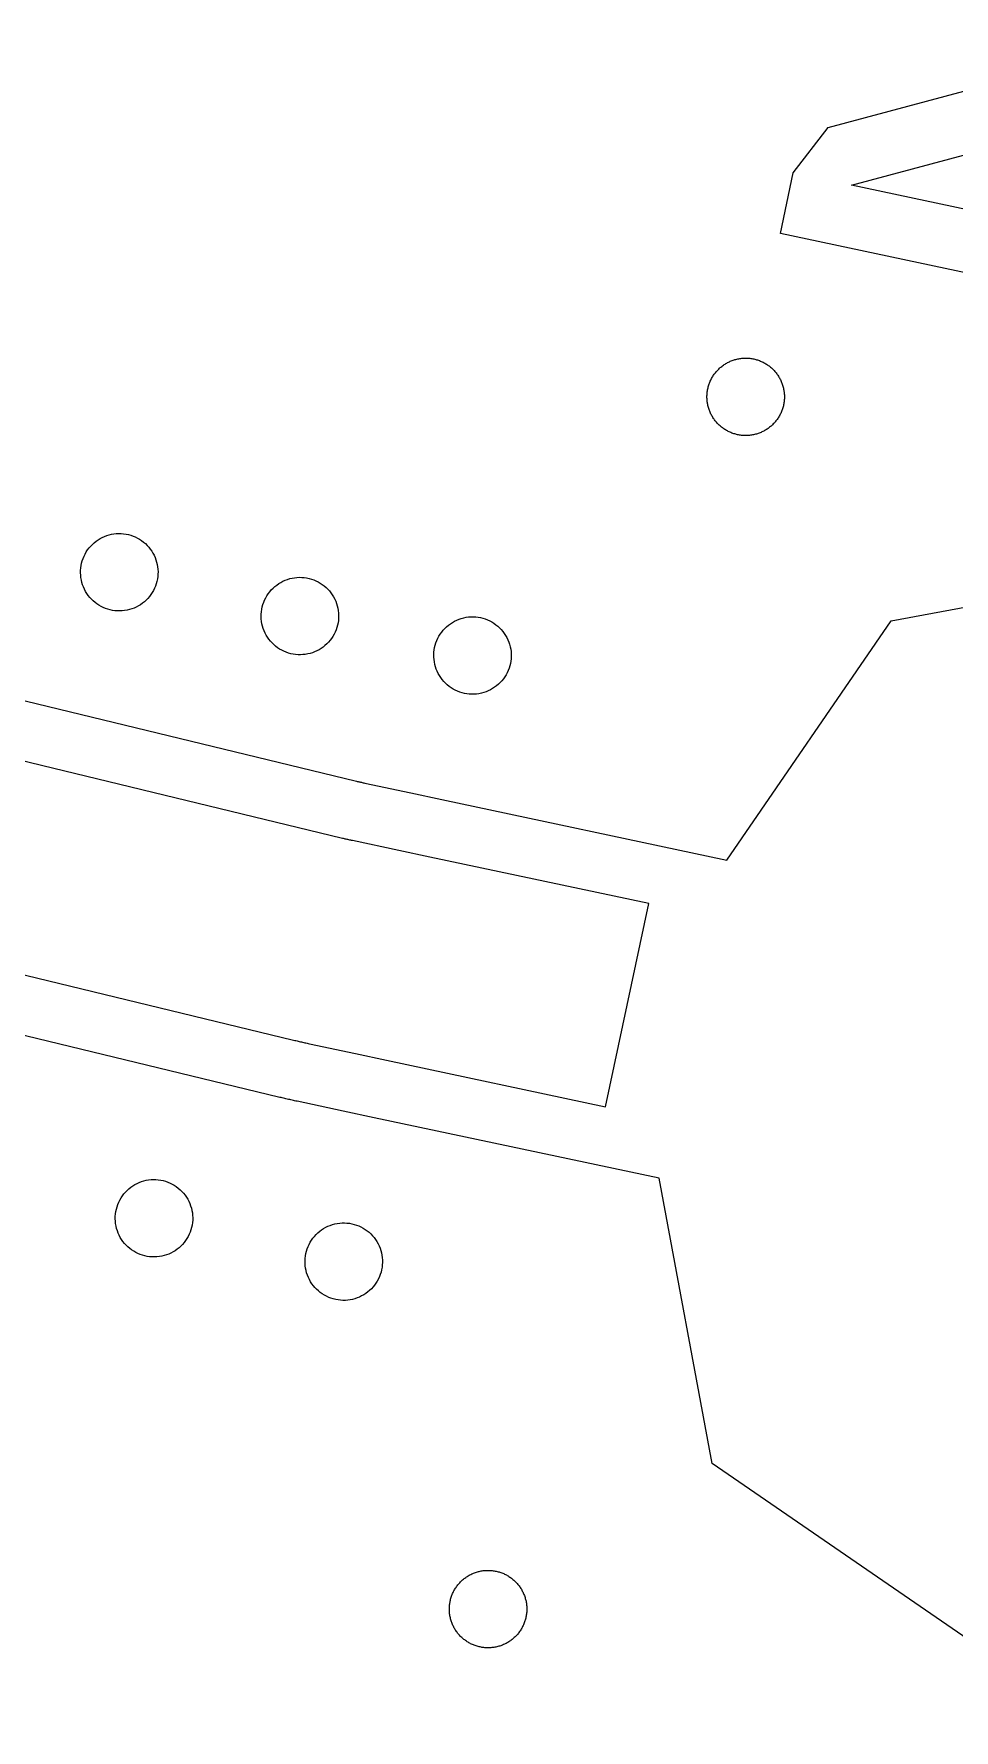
# Model space of a CAD drawing. Extents: x -16500 to 16500, y -16500 to 16500.
# Drawn here: x 7753 to 10723, y -5037 to 438 of the extents above; entities that cross this region are included whole.
import ezdxf

# ---------------------------------------------------------------- set-up
doc = ezdxf.new("R2010")
doc.units = 0
doc.header["$MEASUREMENT"] = 0
doc.layers.add('Top', color=1, linetype='Continuous')
doc.layers.add('Via', color=100, linetype='Continuous')

msp = doc.modelspace()

# ---------------------------------------------------------------- linework, layer by layer
at = {"layer": 'Top', "linetype": 'Continuous'}
for points in [[(-996.153, -14839.727), (-50.907, -10392.695), (1169.063, -14945.686), (6460.405, -13527.876), (5291.342, -9164.874), (8626.703, -12500.234), (12500.234, -8626.703), (9290.552, -5417.022), (13700.786, -6354.446), (14839.726, -996.153), (10392.694, -50.907), (14945.686, 1169.063), (13527.876, 6460.405), (9164.874, 5291.342), (12500.234, 8626.703), (8626.703, 12500.234), (5417.018, 9290.548), (6354.411, 13700.848), (996.107, 14839.735), (50.906, 10392.699), (-1169.063, 14945.686)], [(-1150.2, -14602.515), (-206.489, -10162.703), (-10.859, -10204.285), (135.705, -10316.4), (1310.485, -14700.737), (6215.456, -13386.454), (5040.676, -9002.117), (5233.862, -8950.353), (5417.145, -9007.834), (8626.703, -12217.392), (12217.391, -8626.703), (9007.833, -5417.146), (9106.927, -5173.523), (13546.739, -6117.234), (14602.514, -1150.2), (10162.702, -206.489), (10204.285, -10.86), (10316.4, 135.705), (14700.737, 1310.485)]]:
    msp.add_lwpolyline(points, dxfattribs=at)
at = {"layer": 'Top'}
for points in [[(5193.771, -1101.642), (8793.877, -1974.13), (8796.562, -1974.776), (8799.249, -1975.415), (8801.937, -1976.047), (8804.628, -1976.671), (8807.32, -1977.287), (8810.014, -1977.896), (8812.71, -1978.497), (8815.407, -1979.09), (8818.106, -1979.676), (8820.807, -1980.254), (8970.025, -2011.971), (9070.025, -2033.227), (9989.936, -2228.76), (10520.35, -1457.003), (11999.864, -1182.791)], [(4991.213, -1937.447), (8591.319, -2809.935), (8594.928, -2810.806), (8598.539, -2811.669), (8602.152, -2812.525), (8605.766, -2813.374), (8609.383, -2814.216), (8613, -2815.05), (8616.62, -2815.877), (8620.241, -2816.697), (8623.864, -2817.509), (8627.489, -2818.314), (8631.115, -2819.112), (8634.742, -2819.902), (8638.372, -2820.685), (8642.003, -2821.46), (8791.221, -2853.178), (8891.221, -2874.433), (9598.421, -3024.754), (9737.722, -2369.395), (9030.522, -2219.075), (8930.521, -2197.819), (8781.304, -2166.102), (8778.37, -2165.474), (8775.438, -2164.839), (8772.507, -2164.196), (8769.579, -2163.546), (8766.652, -2162.889), (8763.726, -2162.223), (8760.803, -2161.551), (8757.881, -2160.87), (8754.961, -2160.182), (8752.042, -2159.487), (8749.126, -2158.784), (5149.02, -1286.297)], [(8851.717, -3060.281), (8751.717, -3039.026), (8602.499, -3007.309), (8598.492, -3006.453), (8594.487, -3005.589), (8590.484, -3004.716), (8586.482, -3003.836), (8582.483, -3002.948), (8578.485, -3002.052), (8574.489, -3001.147), (8570.494, -3000.234), (8566.502, -2999.314), (8562.511, -2998.385), (8558.523, -2997.448), (8554.536, -2996.503), (8550.551, -2995.55), (8546.568, -2994.589), (4946.462, -2122.102)], [(11182.356, -5028.867), (9942.284, -4176.589), (9771.628, -3255.815), (8851.717, -3060.281)]]:
    msp.add_lwpolyline(points, dxfattribs=at)
at = {"layer": 'Via'}
for points in [[(10050.209, -858.71), (10046.991, -858.657), (10043.775, -858.522), (10040.563, -858.304), (10037.359, -858.003), (10034.163, -857.62), (10030.978, -857.155), (10027.806, -856.607), (10024.649, -855.979), (10021.51, -855.269), (10018.389, -854.479), (10015.291, -853.608), (10012.215, -852.659), (10009.165, -851.63), (10006.143, -850.523), (10003.15, -849.339), (10000.188, -848.077), (9997.26, -846.741), (9994.368, -845.329), (9991.513, -843.843), (9988.697, -842.284), (9985.922, -840.653), (9983.189, -838.951), (9980.502, -837.18), (9977.861, -835.34), (9975.269, -833.432), (9972.726, -831.458), (9970.235, -829.42), (9967.797, -827.318), (9965.415, -825.154), (9963.088, -822.929), (9960.82, -820.646), (9958.612, -818.304), (9956.464, -815.907), (9954.379, -813.455), (9952.357, -810.95), (9950.401, -808.393), (9948.512, -805.788), (9946.69, -803.134), (9944.937, -800.435), (9943.254, -797.691), (9941.642, -794.905), (9940.102, -792.078), (9938.636, -789.213), (9937.244, -786.311), (9935.927, -783.374), (9934.687, -780.404), (9933.523, -777.403), (9932.437, -774.373), (9931.429, -771.316), (9930.5, -768.234), (9929.651, -765.129), (9928.882, -762.004), (9928.194, -758.859), (9927.587, -755.698), (9927.062, -752.523), (9926.618, -749.334), (9926.257, -746.136), (9925.979, -742.929), (9925.783, -739.717), (9925.669, -736.5), (9925.639, -733.281), (9925.691, -730.063), (9925.827, -726.847), (9926.045, -723.636), (9926.346, -720.431), (9926.729, -717.235), (9927.194, -714.05), (9927.741, -710.878), (9928.37, -707.721), (9929.079, -704.582), (9929.87, -701.462), (9930.74, -698.363), (9931.69, -695.287), (9932.719, -692.238), (9933.826, -689.215), (9935.01, -686.222), (9936.271, -683.261), (9937.608, -680.333), (9939.02, -677.44), (9940.506, -674.585), (9942.065, -671.769), (9943.695, -668.994), (9945.397, -666.262), (9947.169, -663.574), (9949.009, -660.933), (9950.916, -658.341), (9952.89, -655.798), (9954.929, -653.307), (9957.031, -650.87), (9959.195, -648.487), (9961.419, -646.161), (9963.703, -643.892), (9966.044, -641.684), (9968.442, -639.536), (9970.894, -637.451), (9973.399, -635.43), (9975.955, -633.474), (9978.561, -631.584), (9981.214, -629.762), (9983.914, -628.009), (9986.657, -626.326), (9989.444, -624.714), (9992.27, -623.175), (9995.136, -621.708), (9998.038, -620.316), (10000.975, -619), (10003.945, -617.759), (10006.946, -616.595), (10009.976, -615.509), (10013.033, -614.501), (10016.115, -613.572), (10019.22, -612.723), (10022.345, -611.955), (10025.489, -611.266), (10028.65, -610.659), (10031.826, -610.134), (10035.014, -609.691), (10038.213, -609.33), (10041.419, -609.051), (10044.632, -608.855), (10047.849, -608.742), (10051.067, -608.711), (10054.286, -608.764), (10057.502, -608.899), (10060.713, -609.117), (10063.918, -609.418), (10067.114, -609.801), (10070.298, -610.266), (10073.47, -610.813), (10076.627, -611.442), (10079.767, -612.152), (10082.887, -612.942), (10085.986, -613.812), (10089.061, -614.762), (10092.111, -615.791), (10095.134, -616.898), (10098.126, -618.082), (10101.088, -619.343), (10104.016, -620.68), (10106.908, -622.092), (10109.764, -623.578), (10112.58, -625.137), (10115.355, -626.768), (10118.087, -628.469), (10120.774, -630.241), (10123.415, -632.081), (10126.008, -633.989), (10128.55, -635.962), (10131.041, -638.001), (10133.479, -640.103), (10135.862, -642.267), (10138.188, -644.491), (10140.456, -646.775), (10142.665, -649.117), (10144.812, -651.514), (10146.898, -653.966), (10148.919, -656.471), (10150.875, -659.027), (10152.765, -661.633), (10154.587, -664.286), (10156.34, -666.986), (10158.023, -669.73), (10159.635, -672.516), (10161.174, -675.342), (10162.64, -678.208), (10164.032, -681.11), (10165.349, -684.047), (10166.59, -687.017), (10167.753, -690.018), (10168.84, -693.048), (10169.847, -696.105), (10170.776, -699.187), (10171.625, -702.292), (10172.394, -705.417), (10173.082, -708.562), (10173.689, -711.723), (10174.214, -714.898), (10174.658, -718.086), (10175.019, -721.285), (10175.298, -724.491), (10175.494, -727.704), (10175.607, -730.921), (10175.637, -734.14), (10175.585, -737.358), (10175.45, -740.574), (10175.232, -743.785), (10174.931, -746.99), (10174.548, -750.186), (10174.082, -753.371), (10173.535, -756.543), (10172.907, -759.699), (10172.197, -762.839), (10171.407, -765.959), (10170.536, -769.058), (10169.586, -772.133), (10168.558, -775.183), (10167.451, -778.206), (10166.266, -781.199), (10165.005, -784.16), (10163.668, -787.088), (10162.257, -789.981), (10160.771, -792.836), (10159.212, -795.652), (10157.581, -798.427), (10155.879, -801.159), (10154.108, -803.847), (10152.267, -806.487), (10150.36, -809.08), (10148.386, -811.623), (10146.348, -814.114), (10144.246, -816.551), (10142.082, -818.934), (10139.857, -821.26), (10137.573, -823.528), (10135.232, -825.737), (10132.834, -827.885), (10130.382, -829.97), (10127.877, -831.991), (10125.321, -833.947), (10122.716, -835.837), (10120.062, -837.659), (10117.363, -839.412), (10114.619, -841.095), (10111.833, -842.707), (10109.006, -844.246), (10106.141, -845.713), (10103.238, -847.104), (10100.301, -848.421), (10097.331, -849.662), (10094.33, -850.826), (10091.3, -851.912), (10088.243, -852.92), (10085.162, -853.848), (10082.057, -854.697), (10078.931, -855.466), (10075.787, -856.154), (10072.626, -856.761), (10069.45, -857.287), (10066.262, -857.73), (10063.064, -858.091), (10059.857, -858.37), (10056.644, -858.566), (10053.428, -858.679)], [(8030.122, -1424.861), (8022.271, -1424.721), (8014.444, -1424.088), (8006.672, -1422.965), (7998.986, -1421.356), (7991.416, -1419.267), (7983.992, -1416.708), (7976.744, -1413.687), (7969.699, -1410.217), (7962.886, -1406.312), (7956.332, -1401.987), (7950.063, -1397.258), (7944.102, -1392.146), (7938.475, -1386.669), (7933.202, -1380.849), (7928.306, -1374.71), (7923.804, -1368.276), (7919.716, -1361.572), (7916.056, -1354.624), (7912.84, -1347.46), (7910.08, -1340.108), (7907.787, -1332.598), (7905.97, -1324.958), (7904.637, -1317.219), (7903.792, -1309.412), (7903.439, -1301.568), (7903.579, -1293.716), (7904.212, -1285.889), (7905.335, -1278.117), (7906.944, -1270.431), (7909.032, -1262.861), (7911.592, -1255.437), (7914.613, -1248.189), (7918.082, -1241.144), (7921.988, -1234.331), (7926.313, -1227.777), (7931.041, -1221.508), (7936.154, -1215.548), (7941.631, -1209.92), (7947.45, -1204.648), (7953.589, -1199.751), (7960.024, -1195.249), (7966.728, -1191.161), (7973.676, -1187.501), (7980.84, -1184.285), (7988.192, -1181.525), (7995.702, -1179.232), (8003.342, -1177.415), (8011.08, -1176.082), (8018.887, -1175.237), (8026.732, -1174.884), (8034.584, -1175.024), (8042.411, -1175.657), (8050.183, -1176.78), (8057.869, -1178.389), (8065.439, -1180.478), (8072.863, -1183.037), (8080.111, -1186.058), (8087.156, -1189.528), (8093.968, -1193.433), (8100.522, -1197.758), (8106.792, -1202.487), (8112.752, -1207.599), (8118.38, -1213.076), (8123.652, -1218.896), (8128.549, -1225.035), (8133.05, -1231.469), (8137.139, -1238.173), (8140.799, -1245.121), (8144.015, -1252.285), (8146.775, -1259.637), (8149.067, -1267.147), (8150.884, -1274.787), (8152.218, -1282.526), (8153.063, -1290.333), (8153.416, -1298.177), (8153.276, -1306.029), (8152.643, -1313.856), (8151.52, -1321.628), (8149.911, -1329.314), (8147.822, -1336.884), (8145.263, -1344.308), (8142.242, -1351.556), (8138.772, -1358.601), (8134.867, -1365.413), (8130.541, -1371.968), (8125.813, -1378.237), (8120.7, -1384.197), (8115.223, -1389.825), (8109.404, -1395.097), (8103.265, -1399.994), (8096.831, -1404.495), (8090.126, -1408.584), (8083.179, -1412.244), (8076.015, -1415.46), (8068.663, -1418.22), (8061.152, -1420.513), (8053.513, -1422.329), (8045.774, -1423.663), (8037.967, -1424.508)], [(8613.242, -1566.18), (8605.391, -1566.04), (8597.564, -1565.407), (8589.792, -1564.284), (8582.106, -1562.675), (8574.536, -1560.586), (8567.112, -1558.027), (8559.864, -1555.006), (8552.819, -1551.536), (8546.006, -1547.631), (8539.452, -1543.306), (8533.183, -1538.577), (8527.222, -1533.465), (8521.595, -1527.988), (8516.322, -1522.168), (8511.426, -1516.029), (8506.924, -1509.595), (8502.836, -1502.891), (8499.176, -1495.943), (8495.96, -1488.779), (8493.2, -1481.427), (8490.907, -1473.917), (8489.09, -1466.277), (8487.757, -1458.538), (8486.912, -1450.731), (8486.559, -1442.887), (8486.699, -1435.035), (8487.332, -1427.208), (8488.455, -1419.436), (8490.064, -1411.75), (8492.152, -1404.18), (8494.712, -1396.756), (8497.733, -1389.508), (8501.202, -1382.463), (8505.108, -1375.65), (8509.433, -1369.096), (8514.161, -1362.827), (8519.274, -1356.867), (8524.751, -1351.239), (8530.57, -1345.967), (8536.709, -1341.07), (8543.144, -1336.568), (8549.848, -1332.48), (8556.796, -1328.82), (8563.96, -1325.604), (8571.312, -1322.844), (8578.822, -1320.551), (8586.462, -1318.734), (8594.2, -1317.401), (8602.007, -1316.556), (8609.852, -1316.203), (8617.704, -1316.343), (8625.531, -1316.976), (8633.303, -1318.099), (8640.989, -1319.708), (8648.559, -1321.797), (8655.983, -1324.356), (8663.231, -1327.377), (8670.276, -1330.847), (8677.088, -1334.752), (8683.642, -1339.077), (8689.912, -1343.806), (8695.872, -1348.918), (8701.5, -1354.395), (8706.772, -1360.215), (8711.669, -1366.354), (8716.17, -1372.788), (8720.259, -1379.492), (8723.919, -1386.44), (8727.135, -1393.604), (8729.895, -1400.956), (8732.187, -1408.466), (8734.004, -1416.106), (8735.338, -1423.845), (8736.183, -1431.652), (8736.536, -1439.496), (8736.396, -1447.348), (8735.763, -1455.175), (8734.64, -1462.947), (8733.031, -1470.633), (8730.942, -1478.203), (8728.383, -1485.627), (8725.362, -1492.875), (8721.892, -1499.92), (8717.987, -1506.732), (8713.661, -1513.287), (8708.933, -1519.556), (8703.82, -1525.516), (8698.343, -1531.144), (8692.524, -1536.416), (8686.385, -1541.313), (8679.951, -1545.814), (8673.246, -1549.903), (8666.299, -1553.563), (8659.135, -1556.779), (8651.783, -1559.539), (8644.272, -1561.832), (8636.633, -1563.648), (8628.894, -1564.982), (8621.087, -1565.827)], [(9166.165, -1693.579), (9158.323, -1693.168), (9150.522, -1692.265), (9142.794, -1690.875), (9135.168, -1689.002), (9127.674, -1686.653), (9120.343, -1683.839), (9113.203, -1680.57), (9106.283, -1676.86), (9099.609, -1672.722), (9093.208, -1668.173), (9087.105, -1663.231), (9081.325, -1657.915), (9075.89, -1652.248), (9070.821, -1646.25), (9066.139, -1639.946), (9061.862, -1633.36), (9058.007, -1626.518), (9054.59, -1619.448), (9051.622, -1612.178), (9049.118, -1604.735), (9047.085, -1597.15), (9045.533, -1589.452), (9044.467, -1581.672), (9043.892, -1573.841), (9043.81, -1565.989), (9044.221, -1558.147), (9045.124, -1550.346), (9046.514, -1542.617), (9048.387, -1534.991), (9050.736, -1527.498), (9053.55, -1520.167), (9056.819, -1513.027), (9060.53, -1506.106), (9064.668, -1499.432), (9069.216, -1493.032), (9074.158, -1486.929), (9079.474, -1481.148), (9085.141, -1475.713), (9091.139, -1470.645), (9097.443, -1465.963), (9104.029, -1461.686), (9110.871, -1457.831), (9117.941, -1454.413), (9125.211, -1451.446), (9132.654, -1448.941), (9140.239, -1446.909), (9147.937, -1445.357), (9155.717, -1444.291), (9163.548, -1443.716), (9171.4, -1443.634), (9179.242, -1444.045), (9187.043, -1444.947), (9194.772, -1446.338), (9202.398, -1448.211), (9209.891, -1450.559), (9217.222, -1453.374), (9224.362, -1456.642), (9231.283, -1460.353), (9237.957, -1464.491), (9244.358, -1469.04), (9250.46, -1473.982), (9256.241, -1479.297), (9261.676, -1484.965), (9266.744, -1490.963), (9271.426, -1497.267), (9275.703, -1503.853), (9279.558, -1510.694), (9282.976, -1517.764), (9285.943, -1525.035), (9288.448, -1532.477), (9290.48, -1540.063), (9292.032, -1547.76), (9293.098, -1555.54), (9293.673, -1563.372), (9293.755, -1571.224), (9293.344, -1579.066), (9292.442, -1586.867), (9291.051, -1594.595), (9289.178, -1602.221), (9286.83, -1609.715), (9284.016, -1617.046), (9280.747, -1624.186), (9277.036, -1631.106), (9272.898, -1637.78), (9268.349, -1644.181), (9263.407, -1650.284), (9258.092, -1656.064), (9252.424, -1661.5), (9246.426, -1666.568), (9240.122, -1671.25), (9233.536, -1675.527), (9226.695, -1679.382), (9219.625, -1682.8), (9212.354, -1685.767), (9204.912, -1688.271), (9197.327, -1690.304), (9189.629, -1691.856), (9181.849, -1692.922), (9174.017, -1693.497)], [(8142.178, -3509.913), (8134.326, -3509.773), (8126.499, -3509.14), (8118.727, -3508.017), (8111.041, -3506.408), (8103.471, -3504.319), (8096.047, -3501.76), (8088.799, -3498.739), (8081.754, -3495.269), (8074.942, -3491.364), (8068.388, -3487.039), (8062.118, -3482.31), (8056.158, -3477.198), (8050.53, -3471.721), (8045.258, -3465.901), (8040.361, -3459.762), (8035.86, -3453.328), (8031.771, -3446.624), (8028.111, -3439.676), (8024.895, -3432.512), (8022.135, -3425.16), (8019.843, -3417.65), (8018.026, -3410.01), (8016.692, -3402.271), (8015.847, -3394.464), (8015.494, -3386.62), (8015.634, -3378.768), (8016.267, -3370.941), (8017.39, -3363.169), (8018.999, -3355.483), (8021.088, -3347.913), (8023.647, -3340.489), (8026.668, -3333.241), (8030.138, -3326.196), (8034.043, -3319.384), (8038.369, -3312.829), (8043.097, -3306.56), (8048.21, -3300.6), (8053.687, -3294.972), (8059.506, -3289.7), (8065.645, -3284.803), (8072.079, -3280.302), (8078.784, -3276.213), (8085.731, -3272.553), (8092.895, -3269.337), (8100.247, -3266.577), (8107.758, -3264.284), (8115.397, -3262.468), (8123.136, -3261.134), (8130.943, -3260.289), (8138.788, -3259.936), (8146.639, -3260.076), (8154.466, -3260.709), (8162.238, -3261.832), (8169.924, -3263.441), (8177.494, -3265.53), (8184.918, -3268.089), (8192.166, -3271.11), (8199.211, -3274.58), (8206.024, -3278.485), (8212.578, -3282.81), (8218.847, -3287.539), (8224.808, -3292.651), (8230.435, -3298.128), (8235.708, -3303.948), (8240.604, -3310.087), (8245.106, -3316.521), (8249.194, -3323.225), (8252.854, -3330.173), (8256.07, -3337.337), (8258.83, -3344.689), (8261.123, -3352.199), (8262.94, -3359.839), (8264.273, -3367.578), (8265.118, -3375.385), (8265.471, -3383.229), (8265.331, -3391.081), (8264.698, -3398.908), (8263.575, -3406.68), (8261.966, -3414.366), (8259.878, -3421.936), (8257.318, -3429.36), (8254.297, -3436.608), (8250.828, -3443.653), (8246.922, -3450.466), (8242.597, -3457.02), (8237.869, -3463.289), (8232.756, -3469.249), (8227.279, -3474.877), (8221.46, -3480.149), (8215.321, -3485.046), (8208.886, -3489.548), (8202.182, -3493.636), (8195.234, -3497.296), (8188.07, -3500.512), (8180.718, -3503.272), (8173.208, -3505.565), (8165.568, -3507.382), (8157.83, -3508.715), (8150.023, -3509.56)], [(8750.342, -3649.874), (8742.5, -3649.463), (8734.699, -3648.561), (8726.97, -3647.17), (8719.344, -3645.297), (8711.851, -3642.949), (8704.52, -3640.134), (8697.38, -3636.866), (8690.459, -3633.155), (8683.785, -3629.017), (8677.384, -3624.468), (8671.282, -3619.526), (8665.501, -3614.211), (8660.066, -3608.543), (8654.998, -3602.545), (8650.316, -3596.241), (8646.039, -3589.655), (8642.184, -3582.814), (8638.766, -3575.744), (8635.799, -3568.473), (8633.294, -3561.031), (8631.262, -3553.445), (8629.71, -3545.748), (8628.644, -3537.968), (8628.069, -3530.136), (8627.987, -3522.284), (8628.398, -3514.442), (8629.3, -3506.641), (8630.691, -3498.913), (8632.564, -3491.287), (8634.912, -3483.793), (8637.726, -3476.462), (8640.995, -3469.322), (8644.706, -3462.402), (8648.844, -3455.728), (8653.393, -3449.327), (8658.335, -3443.224), (8663.65, -3437.444), (8669.318, -3432.008), (8675.316, -3426.94), (8681.62, -3422.258), (8688.206, -3417.981), (8695.047, -3414.126), (8702.117, -3410.708), (8709.388, -3407.741), (8716.83, -3405.237), (8724.415, -3403.204), (8732.113, -3401.652), (8739.893, -3400.586), (8747.725, -3400.011), (8755.577, -3399.929), (8763.419, -3400.34), (8771.22, -3401.243), (8778.948, -3402.633), (8786.574, -3404.506), (8794.068, -3406.855), (8801.399, -3409.669), (8808.539, -3412.938), (8815.459, -3416.648), (8822.133, -3420.786), (8828.534, -3425.335), (8834.637, -3430.277), (8840.417, -3435.593), (8845.852, -3441.26), (8850.921, -3447.258), (8855.603, -3453.562), (8859.88, -3460.148), (8863.735, -3466.99), (8867.152, -3474.06), (8870.12, -3481.33), (8872.624, -3488.773), (8874.657, -3496.358), (8876.209, -3504.056), (8877.275, -3511.836), (8877.85, -3519.667), (8877.932, -3527.519), (8877.521, -3535.361), (8876.618, -3543.162), (8875.228, -3550.891), (8873.355, -3558.517), (8871.006, -3566.01), (8868.192, -3573.341), (8864.923, -3580.481), (8861.212, -3587.402), (8857.074, -3594.076), (8852.526, -3600.476), (8847.584, -3606.579), (8842.268, -3612.36), (8836.601, -3617.795), (8830.603, -3622.863), (8824.299, -3627.545), (8817.713, -3631.822), (8810.871, -3635.677), (8803.801, -3639.095), (8796.531, -3642.062), (8789.088, -3644.567), (8781.503, -3646.599), (8773.805, -3648.151), (8766.025, -3649.217), (8758.194, -3649.792)], [(9218.562, -4771.3), (9215.344, -4771.248), (9212.128, -4771.112), (9208.917, -4770.894), (9205.712, -4770.593), (9202.516, -4770.21), (9199.331, -4769.745), (9196.159, -4769.198), (9193.002, -4768.569), (9189.863, -4767.86), (9186.743, -4767.069), (9183.644, -4766.199), (9180.568, -4765.249), (9177.519, -4764.22), (9174.496, -4763.113), (9171.503, -4761.929), (9168.542, -4760.668), (9165.614, -4759.331), (9162.721, -4757.919), (9159.866, -4756.433), (9157.05, -4754.874), (9154.275, -4753.244), (9151.543, -4751.542), (9148.855, -4749.77), (9146.214, -4747.93), (9143.622, -4746.023), (9141.079, -4744.049), (9138.588, -4742.01), (9136.151, -4739.908), (9133.768, -4737.744), (9131.442, -4735.52), (9129.173, -4733.236), (9126.965, -4730.895), (9124.817, -4728.497), (9122.732, -4726.045), (9120.711, -4723.54), (9118.755, -4720.984), (9116.865, -4718.378), (9115.043, -4715.725), (9113.29, -4713.025), (9111.607, -4710.282), (9109.995, -4707.495), (9108.456, -4704.669), (9106.989, -4701.803), (9105.597, -4698.901), (9104.281, -4695.964), (9103.04, -4692.994), (9101.876, -4689.993), (9100.79, -4686.963), (9099.782, -4683.906), (9098.853, -4680.824), (9098.004, -4677.719), (9097.236, -4674.594), (9096.547, -4671.45), (9095.94, -4668.289), (9095.415, -4665.113), (9094.972, -4661.925), (9094.611, -4658.726), (9094.332, -4655.52), (9094.136, -4652.307), (9094.023, -4649.09), (9093.992, -4645.872), (9094.045, -4642.653), (9094.18, -4639.437), (9094.398, -4636.226), (9094.699, -4633.021), (9095.082, -4629.825), (9095.547, -4626.641), (9096.094, -4623.469), (9096.723, -4620.312), (9097.433, -4617.172), (9098.223, -4614.052), (9099.093, -4610.953), (9100.043, -4607.878), (9101.072, -4604.828), (9102.179, -4601.805), (9103.363, -4598.813), (9104.624, -4595.851), (9105.961, -4592.923), (9107.373, -4590.031), (9108.859, -4587.175), (9110.418, -4584.359), (9112.049, -4581.584), (9113.75, -4578.852), (9115.522, -4576.165), (9117.362, -4573.524), (9119.27, -4570.931), (9121.243, -4568.389), (9123.282, -4565.898), (9125.384, -4563.46), (9127.548, -4561.077), (9129.772, -4558.751), (9132.056, -4556.483), (9134.398, -4554.274), (9136.795, -4552.127), (9139.247, -4550.041), (9141.752, -4548.02), (9144.308, -4546.064), (9146.914, -4544.174), (9149.567, -4542.352), (9152.267, -4540.599), (9155.011, -4538.916), (9157.797, -4537.304), (9160.623, -4535.765), (9163.489, -4534.299), (9166.391, -4532.907), (9169.328, -4531.59), (9172.298, -4530.349), (9175.299, -4529.186), (9178.329, -4528.099), (9181.386, -4527.092), (9184.468, -4526.163), (9187.573, -4525.314), (9190.698, -4524.545), (9193.843, -4523.857), (9197.004, -4523.25), (9200.179, -4522.725), (9203.367, -4522.281), (9206.566, -4521.92), (9209.772, -4521.641), (9212.985, -4521.445), (9216.202, -4521.332), (9219.421, -4521.302), (9222.639, -4521.354), (9225.855, -4521.489), (9229.066, -4521.707), (9232.271, -4522.008), (9235.467, -4522.391), (9238.652, -4522.857), (9241.824, -4523.404), (9244.98, -4524.032), (9248.12, -4524.742), (9251.24, -4525.532), (9254.339, -4526.403), (9257.414, -4527.353), (9260.464, -4528.381), (9263.487, -4529.488), (9266.48, -4530.673), (9269.441, -4531.934), (9272.369, -4533.271), (9275.262, -4534.682), (9278.117, -4536.168), (9280.933, -4537.727), (9283.708, -4539.358), (9286.44, -4541.06), (9289.128, -4542.831), (9291.768, -4544.672), (9294.361, -4546.579), (9296.904, -4548.553), (9299.395, -4550.591), (9301.832, -4552.693), (9304.215, -4554.857), (9306.541, -4557.082), (9308.809, -4559.366), (9311.018, -4561.707), (9313.166, -4564.105), (9315.251, -4566.557), (9317.272, -4569.062), (9319.228, -4571.618), (9321.118, -4574.223), (9322.94, -4576.877), (9324.693, -4579.576), (9326.376, -4582.32), (9327.988, -4585.106), (9329.527, -4587.933), (9330.994, -4590.798), (9332.385, -4593.701), (9333.702, -4596.638), (9334.943, -4599.608), (9336.107, -4602.609), (9337.193, -4605.639), (9338.201, -4608.696), (9339.129, -4611.777), (9339.978, -4614.882), (9340.747, -4618.008), (9341.435, -4621.152), (9342.042, -4624.313), (9342.568, -4627.489), (9343.011, -4630.677), (9343.372, -4633.875), (9343.651, -4637.082), (9343.847, -4640.295), (9343.96, -4643.511), (9343.991, -4646.73), (9343.938, -4649.948), (9343.803, -4653.164), (9343.585, -4656.376), (9343.284, -4659.58), (9342.901, -4662.776), (9342.436, -4665.961), (9341.888, -4669.133), (9341.26, -4672.29), (9340.55, -4675.429), (9339.76, -4678.55), (9338.889, -4681.648), (9337.94, -4684.724), (9336.911, -4687.774), (9335.804, -4690.796), (9334.62, -4693.789), (9333.358, -4696.751), (9332.022, -4699.679), (9330.61, -4702.571), (9329.124, -4705.426), (9327.565, -4708.242), (9325.934, -4711.017), (9324.232, -4713.75), (9322.461, -4716.437), (9320.621, -4719.078), (9318.713, -4721.67), (9316.739, -4724.213), (9314.701, -4726.704), (9312.599, -4729.142), (9310.435, -4731.524), (9308.21, -4733.851), (9305.927, -4736.119), (9303.585, -4738.327), (9301.188, -4740.475), (9298.736, -4742.56), (9296.231, -4744.582), (9293.674, -4746.538), (9291.069, -4748.427), (9288.415, -4750.249), (9285.716, -4752.002), (9282.972, -4753.685), (9280.186, -4755.297), (9277.359, -4756.837), (9274.494, -4758.303), (9271.592, -4759.695), (9268.655, -4761.012), (9265.685, -4762.252), (9262.684, -4763.416), (9259.654, -4764.502), (9256.597, -4765.51), (9253.515, -4766.439), (9250.41, -4767.288), (9247.285, -4768.057), (9244.14, -4768.745), (9240.979, -4769.352), (9237.804, -4769.877), (9234.615, -4770.321), (9231.417, -4770.682), (9228.21, -4770.96), (9224.998, -4771.156), (9221.781, -4771.27)]]:
    msp.add_lwpolyline(points, close=True, dxfattribs=at)

doc.saveas('drawing.dxf')
